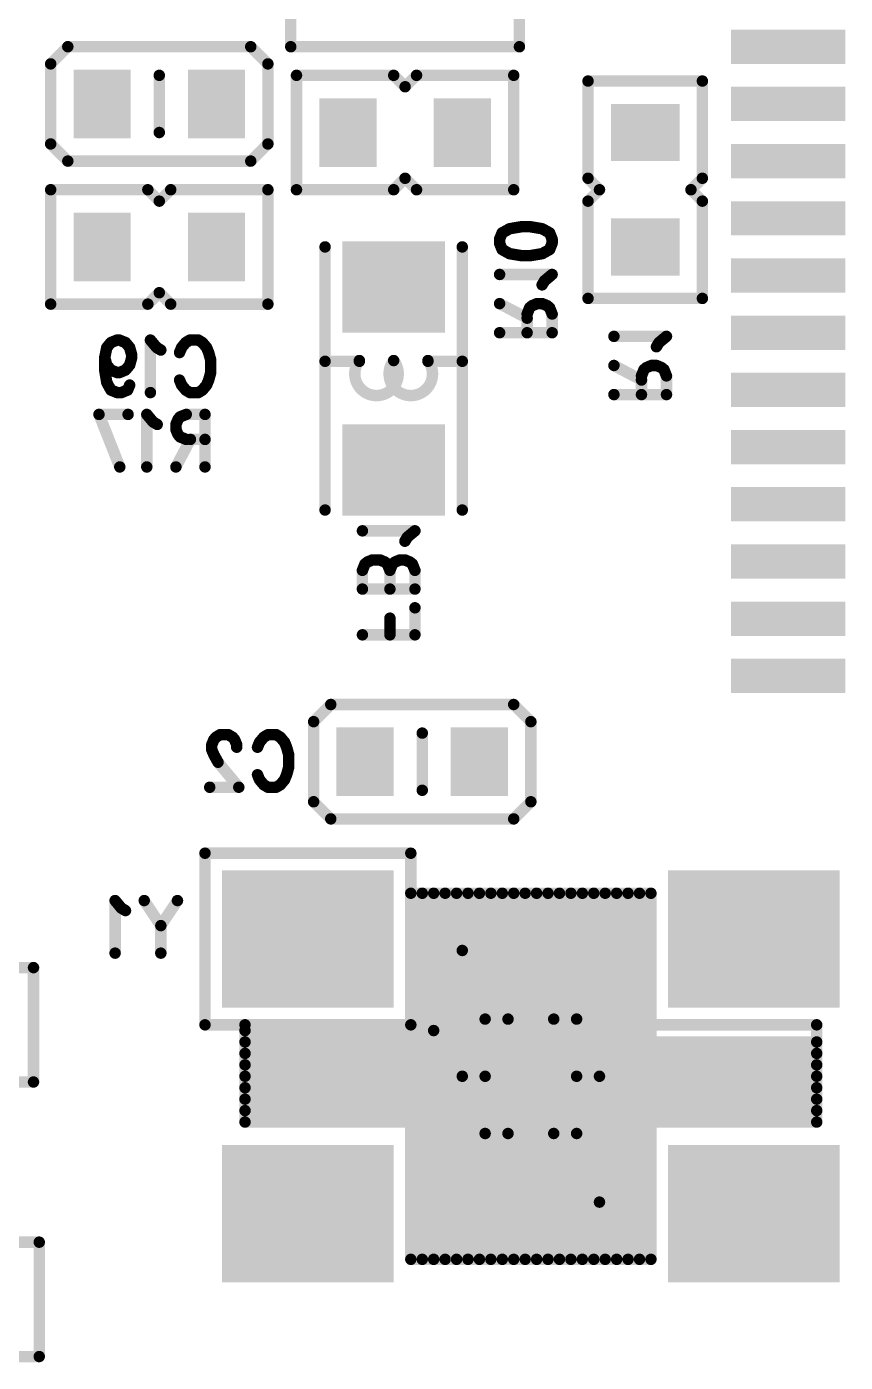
# Model space of a CAD drawing. Extents: x 100 to 134.1, y 89.8 to 141.6.
# Drawn here: x 114.59 to 121.75, y 113.25 to 124.92 of the extents above; entities that cross this region are included whole.
import ezdxf

# ---------------------------------------------------------------- set-up
doc = ezdxf.new("R2010")
doc.units = 0
doc.layers.get('0').update_dxf_attribs({"linetype": 'CONTINUOUS'})
doc.layers.add('MASK-BOTTOM_PHO', color=5, linetype='CONTINUOUS')
doc.layers.add('SILK-BOTTOM_PHO', color=14, linetype='CONTINUOUS')

# ---------------------------------------------------------------- blocks, each defined once
blk = doc.blocks.new('SQUARE_16')
blk.add_solid([(0.250062, 0.250062), (0.250062, -0.250062), (-0.250062, 0.250062), (-0.250062, -0.250062)])
blk = doc.blocks.new('SQUARE_48')
blk.add_solid([(0.599948, 0.599948), (0.599948, -0.599948), (-0.599948, 0.599948), (-0.599948, -0.599948)])
blk = doc.blocks.new('SQUARE_137')
blk.add_solid([(0.149986, 0.149986), (0.149986, -0.149986), (-0.149986, 0.149986), (-0.149986, -0.149986)])
blk = doc.blocks.new('SQUARE_165')
blk.add_solid([(0.40005, 0.40005), (0.40005, -0.40005), (-0.40005, 0.40005), (-0.40005, -0.40005)])
blk = doc.blocks.new('ROUND_1')
at = {"const_width": 0.050038}
blk.add_lwpolyline([(-0.025018, 0, 1), (0.025018, 0, 1)], format="xyb", close=True, dxfattribs=at)

msp = doc.modelspace()

# ---------------------------------------------------------------- linework, layer by layer
at = {"layer": 'MASK-BOTTOM_PHO'}
for points, const_width in [([(120.899936, 124.750068), (121.59996, 124.750068)], 0.299972), ([(115.24996, 124.199904), (115.24996, 124.29998)], 0.500124), ([(116.249958, 124.199904), (116.249958, 124.29998)], 0.500124), ([(120.899936, 124.249942), (121.59996, 124.249942)], 0.299972), ([(117.40007, 123.949968), (117.40007, 124.050044)], 0.500124), ([(118.400068, 123.949968), (118.400068, 124.050044)], 0.500124), ([(119.949976, 124.000006), (120.050052, 124.000006)], 0.500124), ([(120.899936, 123.75007), (121.59996, 123.75007)], 0.299972), ([(115.24996, 122.94997), (115.24996, 123.050046)], 0.500124), ([(116.249958, 122.94997), (116.249958, 123.050046)], 0.500124), ([(120.899936, 123.249944), (121.59996, 123.249944)], 0.299972), ([(119.949976, 123.000008), (120.050052, 123.000008)], 0.500124), ([(117.750082, 122.649996), (117.849904, 122.649996)], 0.8001), ([(120.899936, 122.750072), (121.59996, 122.750072)], 0.299972), ([(120.899936, 122.249946), (121.59996, 122.249946)], 0.299972), ([(120.899936, 121.750074), (121.59996, 121.750074)], 0.299972), ([(117.750082, 121.05005), (117.849904, 121.05005)], 0.8001), ([(120.899936, 121.249948), (121.59996, 121.249948)], 0.299972), ([(120.899936, 120.750076), (121.59996, 120.750076)], 0.299972), ([(120.899936, 120.24995), (121.59996, 120.24995)], 0.299972), ([(120.899936, 119.750078), (121.59996, 119.750078)], 0.299972), ([(120.899936, 119.249952), (121.59996, 119.249952)], 0.299972), ([(117.54993, 118.549928), (117.54993, 118.450106)], 0.500124), ([(118.549928, 118.549928), (118.549928, 118.450106)], 0.500124), ([(116.899944, 116.949982), (117.199918, 116.949982)], 1.199896), ([(120.800114, 116.949982), (121.100088, 116.949982)], 1.199896), ([(116.899944, 114.549936), (117.199918, 114.549936)], 1.199896), ([(120.800114, 114.549936), (121.100088, 114.549936)], 1.199896)]:
    msp.add_lwpolyline(points, dxfattribs=dict(at, const_width=const_width))
at = {"layer": 'SILK-BOTTOM_PHO', "const_width": 0.100076}
for points in [[(116.899944, 128.75006), (116.899944, 124.750068)], [(118.89994, 124.750068), (118.89994, 128.75006)], [(114.800126, 124.599954), (114.949986, 124.750068)], [(114.949986, 124.750068), (116.549932, 124.750068)], [(116.549932, 124.750068), (116.700046, 124.599954)], [(116.899944, 124.750068), (118.89994, 124.750068)], [(114.800126, 123.89993), (114.800126, 124.599954)], [(116.700046, 124.599954), (116.700046, 123.89993)], [(115.750086, 124.000006), (115.750086, 124.499878)], [(116.949982, 123.49988), (116.949982, 124.499878)], [(116.949982, 124.499878), (117.80012, 124.499878)], [(117.80012, 124.499878), (117.899942, 124.400056)], [(117.899942, 124.400056), (118.000018, 124.499878)], [(118.000018, 124.499878), (118.849902, 124.499878)], [(118.849902, 124.499878), (118.849902, 123.49988)], [(119.499888, 123.599956), (119.499888, 124.450094)], [(119.499888, 124.450094), (120.499886, 124.450094)], [(120.499886, 124.450094), (120.499886, 123.599956)], [(114.949986, 123.75007), (114.800126, 123.89993)], [(116.700046, 123.89993), (116.549932, 123.75007)], [(116.549932, 123.75007), (114.949986, 123.75007)], [(117.899942, 123.599956), (117.80012, 123.49988)], [(118.000018, 123.49988), (117.899942, 123.599956)], [(119.599964, 123.49988), (119.499888, 123.599956)], [(120.499886, 123.599956), (120.400064, 123.49988)], [(114.800126, 122.499882), (114.800126, 123.49988)], [(114.800126, 123.49988), (115.65001, 123.49988)], [(115.65001, 123.49988), (115.750086, 123.400058)], [(115.750086, 123.400058), (115.849908, 123.49988)], [(115.849908, 123.49988), (116.700046, 123.49988)], [(116.700046, 123.49988), (116.700046, 122.499882)], [(117.80012, 123.49988), (116.949982, 123.49988)], [(118.849902, 123.49988), (118.000018, 123.49988)], [(119.499888, 123.400058), (119.599964, 123.49988)], [(120.400064, 123.49988), (120.499886, 123.400058)], [(119.499888, 122.54992), (119.499888, 123.400058)], [(120.499886, 123.400058), (120.499886, 122.54992)], [(118.726458, 123.06808), (118.748556, 123.12269)], [(118.748556, 123.12269), (118.814088, 123.159012)], [(118.814088, 123.159012), (118.923562, 123.1773)], [(118.923562, 123.1773), (118.989094, 123.1773)], [(118.989094, 123.1773), (119.098314, 123.159012)], [(119.098314, 123.159012), (119.1641, 123.12269)], [(119.1641, 123.12269), (119.185944, 123.06808)], [(118.726458, 123.031758), (118.726458, 123.06808)], [(118.748556, 122.977148), (118.726458, 123.031758)], [(119.185944, 123.031758), (119.1641, 122.977148)], [(119.185944, 123.06808), (119.185944, 123.031758)], [(117.199918, 120.700038), (117.199918, 123.000008)], [(118.400068, 120.700038), (118.400068, 123.000008)], [(118.814088, 122.940826), (118.748556, 122.977148)], [(118.923562, 122.922792), (118.814088, 122.940826)], [(118.989094, 122.922792), (118.923562, 122.922792)], [(119.098314, 122.940826), (118.989094, 122.922792)], [(119.1641, 122.977148), (119.098314, 122.940826)], [(119.185944, 122.759216), (118.726458, 122.759216)], [(119.098314, 122.668284), (119.120412, 122.704606)], [(119.120412, 122.704606), (119.185944, 122.759216)], [(115.750086, 122.599958), (115.65001, 122.499882)], [(115.849908, 122.499882), (115.750086, 122.599958)], [(120.499886, 122.54992), (119.499888, 122.54992)], [(115.65001, 122.499882), (114.800126, 122.499882)], [(116.700046, 122.499882), (115.849908, 122.499882)], [(118.96725, 122.3772), (118.726458, 122.504454)], [(118.989094, 122.468132), (118.96725, 122.413522)], [(119.010938, 122.48642), (118.989094, 122.468132)], [(119.054626, 122.504454), (119.010938, 122.48642)], [(119.098314, 122.504454), (119.054626, 122.504454)], [(119.142256, 122.48642), (119.098314, 122.504454)], [(119.1641, 122.468132), (119.142256, 122.48642)], [(119.185944, 122.413522), (119.1641, 122.468132)], [(118.96725, 122.413522), (118.96725, 122.249946)], [(119.185944, 122.249946), (119.185944, 122.413522)], [(119.185944, 122.249946), (118.726458, 122.249946)], [(120.185942, 122.218196), (119.726456, 122.218196)], [(120.12041, 122.163586), (120.185942, 122.218196)], [(115.290854, 122.120406), (115.27282, 122.032776)], [(115.327176, 122.164094), (115.290854, 122.120406)], [(115.381786, 122.185938), (115.327176, 122.164094)], [(115.400074, 122.185938), (115.381786, 122.185938)], [(115.45443, 122.164094), (115.400074, 122.185938)], [(115.491006, 122.120406), (115.45443, 122.164094)], [(115.50904, 122.05462), (115.491006, 122.120406)], [(115.727226, 122.120406), (115.672616, 122.185938)], [(115.672616, 122.185938), (115.672616, 121.726452)], [(115.763548, 122.098562), (115.727226, 122.120406)], [(115.927378, 122.076464), (115.945412, 122.120406)], [(115.945412, 122.120406), (115.981734, 122.164094)], [(115.981734, 122.164094), (116.018056, 122.185938)], [(116.018056, 122.185938), (116.090954, 122.185938)], [(116.090954, 122.185938), (116.127276, 122.164094)], [(116.127276, 122.164094), (116.163598, 122.120406)], [(116.163598, 122.120406), (116.181886, 122.076464)], [(116.181886, 122.076464), (116.19992, 122.010932)], [(120.098312, 122.127264), (120.12041, 122.163586)], [(115.27282, 122.032776), (115.290854, 121.967244)], [(115.27282, 122.032776), (115.27282, 121.923556)], [(115.290854, 121.967244), (115.327176, 121.923556)], [(115.45443, 121.923556), (115.491006, 121.967244)], [(115.491006, 121.967244), (115.50904, 122.032776)], [(115.50904, 122.032776), (115.50904, 122.05462)], [(116.19992, 122.010932), (116.19992, 121.901458)], [(117.499892, 122.00001), (117.199918, 122.00001)], [(118.100094, 122.00001), (118.400068, 122.00001)], [(119.967248, 121.836434), (119.726456, 121.963688)], [(120.054624, 121.963688), (120.010936, 121.9454)], [(120.098312, 121.963688), (120.054624, 121.963688)], [(120.142254, 121.9454), (120.098312, 121.963688)], [(115.27282, 121.923556), (115.290854, 121.814082)], [(115.327176, 121.923556), (115.381786, 121.901458)], [(115.381786, 121.901458), (115.400074, 121.901458)], [(115.400074, 121.901458), (115.45443, 121.923556)], [(116.19992, 121.901458), (116.181886, 121.835926)], [(119.989092, 121.927366), (119.967248, 121.872756)], [(119.967248, 121.872756), (119.967248, 121.70918)], [(120.010936, 121.9454), (119.989092, 121.927366)], [(120.164098, 121.927366), (120.142254, 121.9454)], [(120.185942, 121.872756), (120.164098, 121.927366)], [(120.185942, 121.70918), (120.185942, 121.872756)], [(115.290854, 121.814082), (115.327176, 121.74855)], [(115.327176, 121.74855), (115.381786, 121.726452)], [(115.381786, 121.726452), (115.418108, 121.726452)], [(115.418108, 121.726452), (115.472718, 121.74855)], [(115.472718, 121.74855), (115.491006, 121.792238)], [(115.945412, 121.792238), (115.927378, 121.835926)], [(115.981734, 121.74855), (115.945412, 121.792238)], [(116.018056, 121.726452), (115.981734, 121.74855)], [(116.090954, 121.726452), (116.018056, 121.726452)], [(116.127276, 121.74855), (116.090954, 121.726452)], [(116.163598, 121.792238), (116.127276, 121.74855)], [(116.181886, 121.835926), (116.163598, 121.792238)], [(120.185942, 121.70918), (119.726456, 121.70918)], [(115.222782, 121.535952), (115.404646, 121.076466)], [(115.47729, 121.535952), (115.222782, 121.535952)], [(115.695476, 121.47042), (115.640866, 121.535952)], [(115.640866, 121.535952), (115.640866, 121.076466)], [(115.913662, 121.492264), (115.895374, 121.448322)], [(115.931696, 121.514108), (115.913662, 121.492264)], [(115.986306, 121.535952), (115.931696, 121.514108)], [(116.149882, 121.535952), (115.986306, 121.535952)], [(116.149882, 121.535952), (116.149882, 121.076466)], [(115.731798, 121.448322), (115.695476, 121.47042)], [(115.895374, 121.448322), (115.895374, 121.404634)], [(115.895374, 121.404634), (115.913662, 121.360946)], [(116.022628, 121.317258), (115.895374, 121.076466)], [(115.913662, 121.360946), (115.931696, 121.339102)], [(115.931696, 121.339102), (115.986306, 121.317258)], [(115.986306, 121.317258), (116.149882, 121.317258)], [(117.986048, 120.518174), (117.526562, 120.518174)], [(117.898418, 120.427242), (117.920262, 120.463564)], [(117.920262, 120.463564), (117.986048, 120.518174)], [(117.548406, 120.227344), (117.526562, 120.172734)], [(117.57025, 120.245378), (117.548406, 120.227344)], [(117.613938, 120.263666), (117.57025, 120.245378)], [(117.679724, 120.263666), (117.613938, 120.263666)], [(117.723412, 120.245378), (117.679724, 120.263666)], [(117.745256, 120.227344), (117.723412, 120.245378)], [(117.7671, 120.172734), (117.745256, 120.227344)], [(117.788944, 120.227344), (117.7671, 120.172734)], [(117.811042, 120.245378), (117.788944, 120.227344)], [(117.85473, 120.263666), (117.811042, 120.245378)], [(117.898418, 120.263666), (117.85473, 120.263666)], [(117.942106, 120.245378), (117.898418, 120.263666)], [(117.96395, 120.227344), (117.942106, 120.245378)], [(117.986048, 120.172734), (117.96395, 120.227344)], [(117.526562, 120.172734), (117.526562, 120.009158)], [(117.7671, 120.009158), (117.7671, 120.172734)], [(117.986048, 120.009158), (117.986048, 120.172734)], [(117.986048, 120.009158), (117.526562, 120.009158)], [(117.7671, 119.609108), (117.7671, 119.75465)], [(117.986048, 119.609108), (117.986048, 119.845328)], [(117.986048, 119.609108), (117.526562, 119.609108)], [(117.100096, 118.849902), (117.249956, 119.000016)], [(117.249956, 119.000016), (118.849902, 119.000016)], [(118.849902, 119.000016), (119.000016, 118.849902)], [(117.100096, 118.149878), (117.100096, 118.849902)], [(119.000016, 118.849902), (119.000016, 118.149878)], [(116.227352, 118.692168), (116.209064, 118.64848)], [(116.245386, 118.714012), (116.227352, 118.692168)], [(116.281708, 118.735856), (116.245386, 118.714012)], [(116.354606, 118.735856), (116.281708, 118.735856)], [(116.390928, 118.714012), (116.354606, 118.735856)], [(116.409216, 118.692168), (116.390928, 118.714012)], [(116.42725, 118.64848), (116.409216, 118.692168)], [(116.627148, 118.670324), (116.663724, 118.714012)], [(116.663724, 118.714012), (116.700046, 118.735856)], [(116.700046, 118.735856), (116.77269, 118.735856)], [(116.77269, 118.735856), (116.809012, 118.714012)], [(116.809012, 118.714012), (116.845334, 118.670324)], [(118.050056, 118.75008), (118.050056, 118.249954)], [(116.209064, 118.64848), (116.209064, 118.604792)], [(116.209064, 118.604792), (116.227352, 118.56085)], [(116.42725, 118.626636), (116.42725, 118.64848)], [(116.609114, 118.626636), (116.627148, 118.670324)], [(116.845334, 118.670324), (116.863622, 118.626636)], [(116.863622, 118.626636), (116.88191, 118.56085)], [(116.227352, 118.56085), (116.263674, 118.495318)], [(116.263674, 118.495318), (116.445538, 118.276624)], [(116.88191, 118.45163), (116.863622, 118.385844)], [(116.88191, 118.56085), (116.88191, 118.45163)], [(116.627148, 118.342156), (116.609114, 118.385844)], [(116.663724, 118.298468), (116.627148, 118.342156)], [(116.845334, 118.342156), (116.809012, 118.298468)], [(116.863622, 118.385844), (116.845334, 118.342156)], [(116.445538, 118.276624), (116.19103, 118.276624)], [(116.700046, 118.276624), (116.663724, 118.298468)], [(116.77269, 118.276624), (116.700046, 118.276624)], [(116.809012, 118.298468), (116.77269, 118.276624)], [(117.249956, 118.000018), (117.100096, 118.149878)], [(119.000016, 118.149878), (118.849902, 118.000018)], [(118.849902, 118.000018), (117.249956, 118.000018)], [(117.94998, 117.700044), (116.149882, 117.700044)], [(116.149882, 117.700044), (116.149882, 116.19992)], [(117.94998, 116.19992), (117.94998, 117.700044)], [(115.418108, 117.220238), (115.363752, 117.286024)], [(115.363752, 117.286024), (115.363752, 116.826538)], [(115.61826, 117.286024), (115.763548, 117.067076)], [(115.90909, 117.286024), (115.763548, 117.067076)], [(120.050052, 117.350032), (117.94998, 117.350032)], [(117.94998, 117.350032), (117.94998, 114.149886)], [(119.949976, 117.350032), (118.050056, 117.350032)], [(118.050056, 117.350032), (118.050056, 114.149886)], [(118.149878, 116.149882), (118.149878, 117.350032)], [(119.8499, 117.350032), (118.149878, 117.350032)], [(118.149878, 114.149886), (118.149878, 117.350032)], [(118.249954, 114.149886), (118.249954, 117.350032)], [(118.35003, 117.350032), (118.35003, 114.149886)], [(118.450106, 114.149886), (118.450106, 117.350032)], [(118.549928, 114.149886), (118.549928, 117.350032)], [(118.650004, 117.350032), (118.650004, 114.149886)], [(118.75008, 114.149886), (118.75008, 117.350032)], [(118.849902, 117.350032), (118.849902, 114.149886)], [(118.949978, 114.149886), (118.949978, 117.350032)], [(119.050054, 117.350032), (119.050054, 114.149886)], [(119.149876, 114.149886), (119.149876, 117.350032)], [(119.249952, 117.350032), (119.249952, 114.149886)], [(119.350028, 114.149886), (119.350028, 117.350032)], [(119.450104, 117.350032), (119.450104, 114.149886)], [(119.549926, 114.149886), (119.549926, 117.350032)], [(119.650002, 117.350032), (119.650002, 114.149886)], [(119.750078, 114.149886), (119.750078, 117.350032)], [(119.8499, 114.149886), (119.8499, 117.350032)], [(119.949976, 114.149886), (119.949976, 117.350032)], [(120.050052, 114.149886), (120.050052, 117.350032)], [(115.45443, 117.198394), (115.418108, 117.220238)], [(115.763548, 117.067076), (115.763548, 116.826538)], [(118.400068, 115.750086), (118.400068, 116.849906)], [(111.849916, 116.700046), (114.650012, 116.700046)], [(114.650012, 116.700046), (114.650012, 115.700048)], [(118.599966, 115.24996), (118.599966, 116.249958)], [(119.199914, 116.249958), (118.800118, 116.249958)], [(118.800118, 116.249958), (118.800118, 115.24996)], [(119.199914, 115.24996), (119.199914, 116.249958)], [(119.400066, 115.24996), (119.400066, 116.249958)], [(116.149882, 116.19992), (117.94998, 116.19992)], [(121.499884, 116.19992), (116.499894, 116.19992)], [(116.499894, 116.149882), (118.149878, 116.149882)], [(116.499894, 115.350036), (116.499894, 116.149882)], [(121.499884, 115.350036), (121.499884, 116.19992)], [(116.499894, 116.05006), (121.499884, 116.05006)], [(121.499884, 115.949984), (116.499894, 115.949984)], [(116.499894, 115.849908), (121.499884, 115.849908)], [(114.650012, 115.700048), (111.849916, 115.700048)], [(121.499884, 115.750086), (116.499894, 115.750086)], [(116.499894, 115.65001), (121.499884, 115.65001)], [(118.599966, 115.750086), (118.400068, 115.750086)], [(119.400066, 115.750086), (119.599964, 115.750086)], [(119.599964, 115.750086), (119.599964, 114.650012)], [(121.499884, 115.549934), (116.499894, 115.549934)], [(116.499894, 115.450112), (121.499884, 115.450112)], [(116.499894, 115.350036), (121.499884, 115.350036)], [(118.800118, 115.24996), (119.199914, 115.24996)], [(113.849912, 114.3), (114.70005, 114.3)], [(114.70005, 114.3), (114.70005, 113.300002)], [(117.94998, 114.149886), (120.050052, 114.149886)], [(118.050056, 114.149886), (119.949976, 114.149886)], [(118.149878, 114.149886), (119.8499, 114.149886)], [(114.70005, 113.300002), (113.849912, 113.300002)]]:
    msp.add_lwpolyline(points, dxfattribs=at)
for points in [[(117.499892, 122.006614, 2.0411482), (117.799866, 122.006614)], [(117.799866, 122.006614, 2.0411482), (118.09984, 122.006614)]]:
    msp.add_lwpolyline(points, format="xyb", dxfattribs=at)

# ---------------------------------------------------------------- block references
at = {"layer": 'MASK-BOTTOM_PHO'}
for name, p in [('SQUARE_137', (120.899936, 124.750068)), ('SQUARE_137', (121.59996, 124.750068)), ('SQUARE_16', (115.24996, 124.29998)), ('SQUARE_16', (116.249958, 124.29998)), ('SQUARE_16', (115.24996, 124.199904)), ('SQUARE_16', (116.249958, 124.199904)), ('SQUARE_137', (120.899936, 124.249942)), ('SQUARE_137', (121.59996, 124.249942)), ('SQUARE_16', (117.40007, 124.050044)), ('SQUARE_16', (118.400068, 124.050044)), ('SQUARE_16', (119.949976, 124.000006)), ('SQUARE_16', (120.050052, 124.000006)), ('SQUARE_16', (117.40007, 123.949968)), ('SQUARE_16', (118.400068, 123.949968)), ('SQUARE_137', (120.899936, 123.75007)), ('SQUARE_137', (121.59996, 123.75007)), ('SQUARE_16', (115.24996, 123.050046)), ('SQUARE_16', (116.249958, 123.050046)), ('SQUARE_137', (120.899936, 123.249944)), ('SQUARE_137', (121.59996, 123.249944)), ('SQUARE_16', (115.24996, 122.94997)), ('SQUARE_16', (116.249958, 122.94997)), ('SQUARE_16', (119.949976, 123.000008)), ('SQUARE_16', (120.050052, 123.000008)), ('SQUARE_165', (117.750082, 122.649996)), ('SQUARE_165', (117.849904, 122.649996)), ('SQUARE_137', (120.899936, 122.750072)), ('SQUARE_137', (121.59996, 122.750072)), ('SQUARE_137', (120.899936, 122.249946)), ('SQUARE_137', (121.59996, 122.249946)), ('SQUARE_137', (120.899936, 121.750074)), ('SQUARE_137', (121.59996, 121.750074)), ('SQUARE_165', (117.750082, 121.05005)), ('SQUARE_165', (117.849904, 121.05005)), ('SQUARE_137', (120.899936, 121.249948)), ('SQUARE_137', (121.59996, 121.249948)), ('SQUARE_137', (120.899936, 120.750076)), ('SQUARE_137', (121.59996, 120.750076)), ('SQUARE_137', (120.899936, 120.24995)), ('SQUARE_137', (121.59996, 120.24995)), ('SQUARE_137', (120.899936, 119.750078)), ('SQUARE_137', (121.59996, 119.750078)), ('SQUARE_137', (120.899936, 119.249952)), ('SQUARE_137', (121.59996, 119.249952)), ('SQUARE_16', (117.54993, 118.549928)), ('SQUARE_16', (118.549928, 118.549928)), ('SQUARE_16', (117.54993, 118.450106)), ('SQUARE_16', (118.549928, 118.450106)), ('SQUARE_48', (116.899944, 116.949982)), ('SQUARE_48', (117.199918, 116.949982)), ('SQUARE_48', (120.800114, 116.949982)), ('SQUARE_48', (121.100088, 116.949982)), ('SQUARE_48', (116.899944, 114.549936)), ('SQUARE_48', (117.199918, 114.549936)), ('SQUARE_48', (120.800114, 114.549936)), ('SQUARE_48', (121.100088, 114.549936))]:
    msp.add_blockref(name, p, dxfattribs=at)
at = {"layer": 'SILK-BOTTOM_PHO'}
for p in [(114.949986, 124.750068), (116.549932, 124.750068), (116.549932, 124.750068), (116.899944, 124.750068), (118.89994, 124.750068), (118.89994, 124.750068), (114.800126, 124.599954), (116.700046, 124.599954), (115.750086, 124.499878), (116.949982, 124.499878), (117.80012, 124.499878), (118.000018, 124.499878), (118.849902, 124.499878), (118.849902, 124.499878), (119.499888, 124.450094), (120.499886, 124.450094), (117.899942, 124.400056), (115.750086, 124.000006), (114.800126, 123.89993), (116.700046, 123.89993), (114.949986, 123.75007), (116.549932, 123.75007), (117.899942, 123.599956), (119.499888, 123.599956), (120.499886, 123.599956), (114.800126, 123.49988), (115.65001, 123.49988), (115.849908, 123.49988), (116.700046, 123.49988), (116.700046, 123.49988), (116.949982, 123.49988), (117.80012, 123.49988), (118.000018, 123.49988), (118.849902, 123.49988), (119.599964, 123.49988), (120.400064, 123.49988), (115.750086, 123.400058), (119.499888, 123.400058), (120.499886, 123.400058), (118.748556, 123.12269), (118.814088, 123.159012), (118.923562, 123.1773), (118.989094, 123.1773), (119.098314, 123.159012), (119.1641, 123.12269), (118.726458, 123.06808), (118.726458, 123.031758), (119.185944, 123.06808), (119.185944, 123.031758), (119.185944, 123.031758), (117.199918, 123.000008), (118.400068, 123.000008), (118.748556, 122.977148), (118.814088, 122.940826), (118.923562, 122.922792), (118.989094, 122.922792), (119.098314, 122.940826), (119.1641, 122.977148), (118.726458, 122.759216), (119.098314, 122.668284), (119.120412, 122.704606), (119.185944, 122.759216), (115.750086, 122.599958), (119.499888, 122.54992), (120.499886, 122.54992), (120.499886, 122.54992), (114.800126, 122.499882), (115.65001, 122.499882), (115.849908, 122.499882), (116.700046, 122.499882), (118.726458, 122.504454), (118.989094, 122.468132), (119.010938, 122.48642), (119.054626, 122.504454), (119.098314, 122.504454), (119.142256, 122.48642), (119.1641, 122.468132), (118.96725, 122.413522), (118.96725, 122.3772), (119.185944, 122.413522), (118.726458, 122.249946), (118.96725, 122.249946), (119.185944, 122.249946), (119.185944, 122.249946), (119.726456, 122.218196), (120.185942, 122.218196), (115.290854, 122.120406), (115.327176, 122.164094), (115.381786, 122.185938), (115.400074, 122.185938), (115.45443, 122.164094), (115.491006, 122.120406), (115.672616, 122.185938), (115.727226, 122.120406), (115.763548, 122.098562), (115.927378, 122.076464), (115.945412, 122.120406), (115.981734, 122.164094), (116.018056, 122.185938), (116.090954, 122.185938), (116.127276, 122.164094), (116.163598, 122.120406), (116.181886, 122.076464), (120.098312, 122.127264), (120.12041, 122.163586), (115.27282, 122.032776), (115.27282, 122.032776), (115.290854, 121.967244), (115.491006, 121.967244), (115.50904, 122.05462), (115.50904, 122.032776), (116.19992, 122.010932), (117.199918, 122.00001), (117.499892, 122.006614), (117.499892, 122.00001), (117.799866, 122.006614), (117.799866, 122.006614), (118.09984, 122.006614), (118.100094, 122.00001), (118.400068, 122.00001), (119.726456, 121.963688), (120.054624, 121.963688), (120.098312, 121.963688), (115.27282, 121.923556), (115.327176, 121.923556), (115.381786, 121.901458), (115.400074, 121.901458), (115.45443, 121.923556), (116.19992, 121.901458), (119.967248, 121.872756), (119.989092, 121.927366), (120.010936, 121.9454), (120.142254, 121.9454), (120.164098, 121.927366), (120.185942, 121.872756), (115.290854, 121.814082), (115.327176, 121.74855), (115.381786, 121.726452), (115.418108, 121.726452), (115.472718, 121.74855), (115.491006, 121.792238), (115.672616, 121.726452), (115.927378, 121.835926), (115.945412, 121.792238), (115.981734, 121.74855), (116.018056, 121.726452), (116.090954, 121.726452), (116.127276, 121.74855), (116.163598, 121.792238), (116.181886, 121.835926), (119.967248, 121.836434), (119.726456, 121.70918), (119.967248, 121.70918), (120.185942, 121.70918), (120.185942, 121.70918), (115.222782, 121.535952), (115.222782, 121.535952), (115.47729, 121.535952), (115.640866, 121.535952), (115.913662, 121.492264), (115.931696, 121.514108), (115.986306, 121.535952), (116.149882, 121.535952), (116.149882, 121.535952), (115.695476, 121.47042), (115.731798, 121.448322), (115.895374, 121.448322), (115.895374, 121.404634), (115.913662, 121.360946), (115.931696, 121.339102), (115.986306, 121.317258), (116.022628, 121.317258), (116.149882, 121.317258), (115.404646, 121.076466), (115.640866, 121.076466), (115.895374, 121.076466), (116.149882, 121.076466), (117.199918, 120.700038), (118.400068, 120.700038), (117.526562, 120.518174), (117.920262, 120.463564), (117.986048, 120.518174), (117.898418, 120.427242), (117.548406, 120.227344), (117.57025, 120.245378), (117.613938, 120.263666), (117.679724, 120.263666), (117.723412, 120.245378), (117.745256, 120.227344), (117.788944, 120.227344), (117.811042, 120.245378), (117.85473, 120.263666), (117.898418, 120.263666), (117.942106, 120.245378), (117.96395, 120.227344), (117.526562, 120.172734), (117.7671, 120.172734), (117.7671, 120.172734), (117.986048, 120.172734), (117.526562, 120.009158), (117.526562, 120.009158), (117.7671, 120.009158), (117.986048, 120.009158), (117.986048, 120.009158), (117.7671, 119.75465), (117.986048, 119.845328), (117.526562, 119.609108), (117.7671, 119.609108), (117.986048, 119.609108), (117.986048, 119.609108), (117.249956, 119.000016), (118.849902, 119.000016), (117.100096, 118.849902), (119.000016, 118.849902), (116.227352, 118.692168), (116.245386, 118.714012), (116.281708, 118.735856), (116.354606, 118.735856), (116.390928, 118.714012), (116.409216, 118.692168), (116.663724, 118.714012), (116.700046, 118.735856), (116.77269, 118.735856), (116.809012, 118.714012), (118.050056, 118.75008), (116.209064, 118.64848), (116.209064, 118.604792), (116.42725, 118.64848), (116.42725, 118.626636), (116.609114, 118.626636), (116.627148, 118.670324), (116.845334, 118.670324), (116.863622, 118.626636), (116.227352, 118.56085), (116.263674, 118.495318), (116.88191, 118.56085), (116.88191, 118.45163), (116.609114, 118.385844), (116.627148, 118.342156), (116.845334, 118.342156), (116.863622, 118.385844), (116.19103, 118.276624), (116.445538, 118.276624), (116.663724, 118.298468), (116.700046, 118.276624), (116.77269, 118.276624), (116.809012, 118.298468), (118.050056, 118.249954), (117.100096, 118.149878), (119.000016, 118.149878), (117.249956, 118.000018), (117.249956, 118.000018), (118.849902, 118.000018), (116.149882, 117.700044), (117.94998, 117.700044), (115.363752, 117.286024), (115.61826, 117.286024), (115.90909, 117.286024), (117.94998, 117.350032), (118.050056, 117.350032), (118.149878, 117.350032), (118.149878, 117.350032), (118.149878, 117.350032), (118.249954, 117.350032), (118.35003, 117.350032), (118.450106, 117.350032), (118.549928, 117.350032), (118.650004, 117.350032), (118.75008, 117.350032), (118.849902, 117.350032), (118.949978, 117.350032), (119.050054, 117.350032), (119.149876, 117.350032), (119.249952, 117.350032), (119.350028, 117.350032), (119.450104, 117.350032), (119.549926, 117.350032), (119.650002, 117.350032), (119.750078, 117.350032), (119.8499, 117.350032), (119.8499, 117.350032), (119.949976, 117.350032), (120.050052, 117.350032), (115.418108, 117.220238), (115.45443, 117.198394), (115.763548, 117.067076), (115.763548, 117.067076), (115.363752, 116.826538), (115.763548, 116.826538), (118.400068, 116.849906), (114.650012, 116.700046), (118.599966, 116.249958), (118.800118, 116.249958), (119.199914, 116.249958), (119.400066, 116.249958), (116.149882, 116.19992), (116.149882, 116.19992), (116.499894, 116.19992), (116.499894, 116.149882), (116.499894, 116.149882), (117.94998, 116.19992), (118.149878, 116.149882), (121.499884, 116.19992), (121.499884, 116.19992), (116.499894, 116.05006), (121.499884, 116.05006), (116.499894, 115.949984), (121.499884, 115.949984), (116.499894, 115.849908), (121.499884, 115.849908), (114.650012, 115.700048), (114.650012, 115.700048), (116.499894, 115.750086), (116.499894, 115.65001), (118.400068, 115.750086), (118.599966, 115.750086), (119.400066, 115.750086), (119.599964, 115.750086), (121.499884, 115.750086), (121.499884, 115.65001), (116.499894, 115.549934), (121.499884, 115.549934), (116.499894, 115.450112), (121.499884, 115.450112), (116.499894, 115.350036), (116.499894, 115.350036), (121.499884, 115.350036), (121.499884, 115.350036), (118.599966, 115.24996), (118.800118, 115.24996), (118.800118, 115.24996), (119.199914, 115.24996), (119.400066, 115.24996), (119.599964, 114.650012), (114.70005, 114.3), (117.94998, 114.149886), (117.94998, 114.149886), (118.050056, 114.149886), (118.050056, 114.149886), (118.149878, 114.149886), (118.149878, 114.149886), (118.249954, 114.149886), (118.35003, 114.149886), (118.450106, 114.149886), (118.549928, 114.149886), (118.650004, 114.149886), (118.75008, 114.149886), (118.849902, 114.149886), (118.949978, 114.149886), (119.050054, 114.149886), (119.149876, 114.149886), (119.249952, 114.149886), (119.350028, 114.149886), (119.450104, 114.149886), (119.549926, 114.149886), (119.650002, 114.149886), (119.750078, 114.149886), (119.8499, 114.149886), (119.8499, 114.149886), (119.949976, 114.149886), (120.050052, 114.149886), (114.70005, 113.300002)]:
    msp.add_blockref('ROUND_1', p, dxfattribs=at)

doc.saveas('drawing.dxf')
